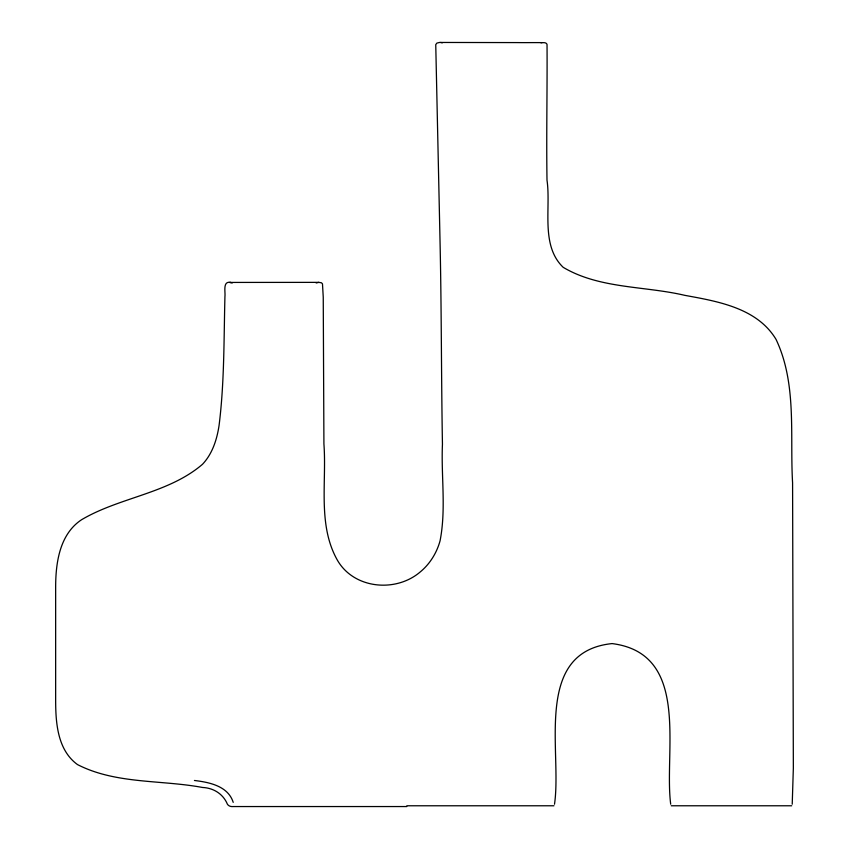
<?xml version="1.0" encoding="UTF-8"?>
<svg xmlns="http://www.w3.org/2000/svg" width="849" height="849" viewBox="0 0 849 849"><rect width="100%" height="100%" fill="white"/><g stroke="black" fill="none" stroke-linecap="round" stroke-linejoin="round"><path stroke-width="1.27" d="M792.223 804.215L793.348 768.069L792.584 482.794C789.803 435.166 797.115 383.748 776.028 339.367C757.159 307.996 717.893 301.384 684.856 295.356C644.678 285.88 599.532 288.925 563.195 267.329C540.325 245.403 551.097 208.037 547 180.137C546.3 134.949 547.35 89.686 547.032 44.509C546.703 43.193 545.238 42.673 544.018 42.662C535.167 42.514 526.316 42.705 517.466 42.588L439.549 42.45L436.874 43.097L435.749 44.636L440.037 241.466C441.533 309.057 441.268 376.669 442.446 444.26C441.045 476.342 446.277 509.05 440.069 540.813C436.736 552.922 429.902 564.001 420.159 572.003C395.846 592.772 354.107 589.026 337.499 560.382C317.43 525.149 326.78 482.476 323.915 443.9L323.246 297.192L322.482 283.863L321.484 282.791L318.81 282.367L229.697 282.43L232.212 283.014M554.503 804.215C562.314 751.323 532.716 651.873 612.076 643.584C691.001 653.645 663.801 750.378 670.699 804.215M316.168 282.982L318.81 282.367M540.962 42.79L542.182 42.588M230.779 282.43C222.385 280.605 225.579 292.109 224.932 296.588C223.828 339.579 224.433 382.772 219.063 425.508C216.919 439.57 212.441 453.737 202.497 464.297C168.144 493.683 119.836 497.1 81.568 519.726C59.122 534.562 55.503 564.076 55.652 588.813L55.652 701.072C55.716 723.518 57.721 750.176 77.471 764.567C115.825 784.264 161.098 779.711 202.571 787.479C213.598 787.925 223.234 794.059 227.415 804.226C228.71 806.2 231.045 806.794 233.273 806.55L406.809 806.55M406.841 805.775L553.962 805.775M671.241 805.775L791.692 805.775M440.673 42.45L442.276 42.853M194.432 780.475C209.332 782.3 228.063 785.972 233.22 802.369"/></g></svg>
